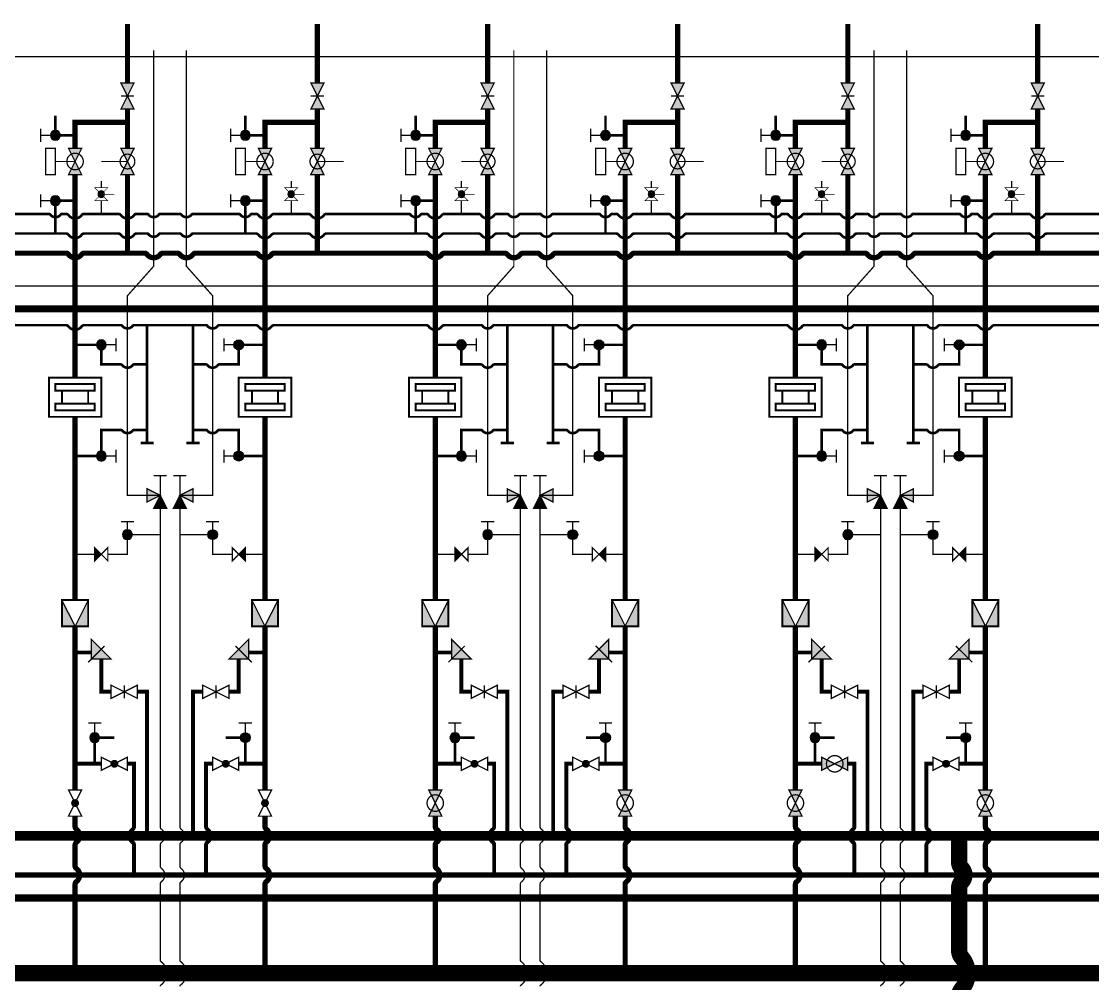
# Model space of a CAD drawing. Header units: millimetres. Extents: x 0 to 2500, y 0 to 1760.
# Drawn here: x 1374.8 to 1538.4, y 1451.4 to 1598.4 of the extents above; entities that cross this region are included whole.
import ezdxf

# ---------------------------------------------------------------- set-up
doc = ezdxf.new("R2010")
doc.units = ezdxf.units.MM
doc.linetypes.add('ACAD_ISO02W100', pattern=[15, 12, -3])
doc.linetypes.add('ACAD_ISO03W100', pattern=[30, 12, -18])
for name, color, linetype in [('Вентили угл.15', 7, 'Continuous'), ('Диафрагмы 150', 7, 'Continuous'), ('Диафрагмы 80', 7, 'Continuous'), ('Задвижки 80', 7, 'Continuous'), ('Клапаны 10', 7, 'Continuous'), ('Краны 10', 7, 'Continuous'), ('Краны 15', 7, 'Continuous'), ('Краны 3', 7, 'Continuous'), ('Краны 6', 7, 'Continuous'), ('Краны шар.80', 7, 'Continuous'), ('Краны шар.пн.прив.80', 7, 'Continuous'), ('Краны шар.ручн.80', 7, 'Continuous'), ('Краны шар.ручн.т.10', 7, 'Continuous'), ('Краны шар.т.100', 7, 'Continuous'), ('Краны шар.т.80', 7, 'Continuous'), ('Площадки', 7, 'Continuous'), ('ППК 50', 7, 'Continuous'), ('Трубы 108', 7, 'Continuous'), ('Трубы 219', 7, 'Continuous'), ('Трубы 25', 7, 'Continuous'), ('Трубы 426', 7, 'Continuous'), ('Трубы 57', 7, 'Continuous'), ('Трубы 89', 7, 'Continuous'), ('Штуцеры', 7, 'Continuous')]:
    doc.layers.add(name, color=color, linetype=linetype)

# ---------------------------------------------------------------- blocks, each defined once
blk = doc.blocks.new('Кран 3')
at = {"layer": 'Краны 3'}
blk.add_hatch(color=256, dxfattribs=at).paths.add_polyline_path([(0, 0.75, 1), (0, -0.75, 1)])
at = {"layer": 'Краны 3', "const_width": 0.2}
for points in [[(1, 2.25), (-1, 2.25)], [(0, 0.75), (0, 2.25)]]:
    blk.add_lwpolyline(points, dxfattribs=at)
at = {"layer": 'Краны 3'}
blk.add_lwpolyline([(0, 0.75, 1), (0, -0.75, 1), (0, 0.75, 1)], format="xyb", dxfattribs=at)
blk = doc.blocks.new('Кран шар.т.80')
at = {"layer": 'Краны шар.т.80'}
blk.add_hatch(color=256, dxfattribs=at).paths.add_polyline_path([(1.5, 0, 1), (2.5, 0, 1)])
at = {"layer": 'Краны шар.т.80', "const_width": 0.2}
blk.add_lwpolyline([(0, -1), (0, 1), (4, -1), (4, 1)], close=True, dxfattribs=at)
blk.add_lwpolyline([(1.5, 0, 1), (2.5, 0, 1), (1.5, 0, 3.172365)], format="xyb", dxfattribs=at)
blk = doc.blocks.new('Кран шар.т.100')
at = {"layer": 'Краны шар.т.100'}
blk.add_hatch(color=256, dxfattribs=at).paths.add_polyline_path([(1.5, 0, 1), (2.5, 0, 1)])
at = {"layer": 'Краны шар.т.100', "const_width": 0.2}
blk.add_lwpolyline([(0, -1), (0, 1), (4, -1), (4, 1)], close=True, dxfattribs=at)
blk.add_lwpolyline([(1.5, 0, 1), (2.5, 0, 1), (1.5, 0, 3.172365)], format="xyb", dxfattribs=at)
blk = doc.blocks.new('Задвижка 80')
at = {"layer": 'Задвижки 80', "const_width": 0.2}
blk.add_lwpolyline([(0, -1), (0, 1), (4, -1), (4, 1)], close=True, dxfattribs=at)
blk.add_lwpolyline([(2, 1), (2, -1)], dxfattribs=at)
blk = doc.blocks.new('ППК 50 непрох.')
at = {"layer": 'ППК 50'}
h = blk.add_hatch(color=256, dxfattribs=at)
h.paths.add_polyline_path([(-1.5, 0), (0, 1.5), (-1.5, 3)])
h.paths.add_polyline_path([(1.5, 0), (0, 1.5), (-1.5, 0)])
at = {"layer": 'ППК 50', "const_width": 0.2}
blk.add_lwpolyline([(-2, -0.5), (0.5, 2)], dxfattribs=at)
blk.add_lwpolyline([(1.5, 0), (-1.5, 3), (-1.5, 0)], close=True, dxfattribs=at)
blk = doc.blocks.new('Клапан 10')
at = {"layer": 'Клапаны 10'}
blk.add_hatch(color=256, dxfattribs=at).paths.add_polyline_path([(2, 1), (1, 0), (2, -1)])
at = {"layer": 'Клапаны 10', "const_width": 0.2}
blk.add_lwpolyline([(0, 1), (0, -1), (2, 1), (2, -1)], close=True, dxfattribs=at)
blk = doc.blocks.new('Кран 10')
at = {"layer": 'Краны 10'}
blk.add_hatch(color=256, dxfattribs=at).paths.add_polyline_path([(0, 0.75, 1), (0, -0.75, 1)])
at = {"layer": 'Краны 10', "const_width": 0.2}
for points in [[(1, 2), (-1, 2)], [(0, 0), (0, 2)]]:
    blk.add_lwpolyline(points, dxfattribs=at)
at = {"layer": 'Краны 10'}
blk.add_lwpolyline([(0, 0.75, 1), (0, -0.75, 1), (0, 0.75, 1)], format="xyb", dxfattribs=at)
blk = doc.blocks.new('Кран 6')
at = {"layer": 'Краны 6'}
blk.add_hatch(color=256, dxfattribs=at).paths.add_polyline_path([(0, 0.75, 1), (0, -0.75, 1)])
at = {"layer": 'Краны 6', "const_width": 0.2}
for points in [[(1, 2.25), (-1, 2.25)], [(0, 0.75), (0, 2.25)]]:
    blk.add_lwpolyline(points, dxfattribs=at)
at = {"layer": 'Краны 6'}
blk.add_lwpolyline([(0, 0.75, 1), (0, -0.75, 1), (0, 0.75, 1)], format="xyb", dxfattribs=at)
blk = doc.blocks.new('Вентиль угл.15')
at = {"layer": 'Вентили угл.15'}
h = blk.add_hatch(color=256, dxfattribs=at)
h.paths.add_polyline_path([(-2, 1), (-2, -1), (0, 0)])
h.paths.add_polyline_path([(0, 0), (-1, -2), (1, -2)])
blk.add_hatch(color=256, dxfattribs=at).paths.add_polyline_path([(0, 0), (-1, -2), (1, -2)])
at = {"layer": 'Вентили угл.15', "const_width": 0.2}
for points in [[(1, 3), (-1, 3)], [(0, 0), (0, 3)], [(0, 0), (-1, -2), (1, -2), (0, 0)]]:
    blk.add_lwpolyline(points, dxfattribs=at)
blk.add_lwpolyline([(0, 0), (-2, -1), (-2, 1), (0, 0)], close=True, dxfattribs=at)
blk = doc.blocks.new('Диафрагма 150')
at = {"layer": 'Диафрагмы 150', "const_width": 0.3}
for points in [[(-3, 1), (3, 1), (3, 2), (-3, 2)], [(-3, -2), (3, -2), (3, -1), (-3, -1)]]:
    blk.add_lwpolyline(points, close=True, dxfattribs=at)
for points in [[(-2, 1), (-2, -1)], [(2, 1), (2, -1)]]:
    blk.add_lwpolyline(points, dxfattribs=at)
blk = doc.blocks.new('Штуцер 25')
at = {"layer": 'Штуцеры'}
h = blk.add_hatch(color=256, dxfattribs=at)
h.paths.add_polyline_path([(0, -4), (2, -4), (2, 0)])
h.paths.add_polyline_path([(-2, -4), (0, -4), (-2, 0)])
at = {"layer": 'Штуцеры', "const_width": 0.3}
blk.add_lwpolyline([(2, -4), (-2, -4), (-2, 0), (2, 0)], close=True, dxfattribs=at)
at = {"layer": 'Штуцеры'}
for points in [[(0, -4), (-2, 0)], [(2, 0), (0, -4)]]:
    blk.add_lwpolyline(points, dxfattribs=at)
blk = doc.blocks.new('Заглушка 57')
at = {"layer": 'Трубы 57', "const_width": 0.4}
blk.add_lwpolyline([(0, 1), (0, -1)], dxfattribs=at)
blk = doc.blocks.new('Пересеч. 57-57')
at = {"layer": 'Трубы 57'}
blk.add_lwpolyline([(-1, 0, 0.4, 0.4, -0.236068), (-0.8, -0.1, 0.4, 0.4, 0.236068), (0, -0.5, 0.4, 0.4, 0.236068), (0.8, -0.1, 0.4, 0.4, -0.236068), (1, 0, 0, 0, 0)], format="xyseb", dxfattribs=at)
blk = doc.blocks.new('Пересеч. 89-108')
at = {"layer": 'Трубы 89', "const_width": 0.6}
blk.add_lwpolyline([(-1.4, 0, -0.236068), (-1, -0.2, 0.236068), (0, -0.7, 0.236068), (1, -0.2, -0.236068), (1.4, 0)], format="xyb", dxfattribs=at)
blk = doc.blocks.new('Пересеч. 25-159')
at = {"layer": 'Трубы 25', "const_width": 0.2}
blk.add_lwpolyline([(-1.4, 0, -0.236068), (-1, -0.2, 0.236068), (0, -0.7, 0.236068), (1, -0.2, -0.236068), (1.4, 0)], format="xyb", dxfattribs=at)
blk = doc.blocks.new('Пересеч. 57-108')
at = {"layer": 'Трубы 57', "const_width": 0.4}
blk.add_lwpolyline([(-1.4, 0, -0.236068), (-1, -0.2, 0.236068), (0, -0.7, 0.236068), (1, -0.2, -0.236068), (1.4, 0)], format="xyb", dxfattribs=at)
blk = doc.blocks.new('Кран 15')
at = {"layer": 'Краны 15'}
blk.add_hatch(color=256, dxfattribs=at).paths.add_polyline_path([(-0.75, 0.75, 1), (0.75, 0.75, 1)])
at = {"layer": 'Краны 15', "const_width": 0.2}
for points in [[(-2.25, 1.75), (-2.25, -0.25)], [(-0.75, 0.75), (-2.25, 0.75)]]:
    blk.add_lwpolyline(points, dxfattribs=at)
at = {"layer": 'Краны 15'}
blk.add_lwpolyline([(-0.75, 0.75, 1), (0.75, 0.75, 1), (-0.75, 0.75, 1)], format="xyb", dxfattribs=at)
blk = doc.blocks.new('Кран шар.ручн.т.10')
at = {"layer": 'Краны шар.ручн.т.10'}
h = blk.add_hatch(color=256, dxfattribs=at)
h.paths.add_polyline_path([(1, 0), (1.35, -0.35, 0.198912), (1.5, 0, 0.198912), (1.35, 0.35)])
h.paths.add_polyline_path([(0.65, -0.35, 0.414214), (1.35, -0.35), (1, 0)])
h.paths.add_polyline_path([(0.5, 0, 0.198912), (0.65, -0.35), (1, 0), (0.65, 0.35, 0.198912)])
h.paths.add_polyline_path([(1, 0), (1.35, 0.35, 0.414214), (0.65, 0.35)])
at = {"layer": 'Краны шар.ручн.т.10', "const_width": 0.1}
blk.add_lwpolyline([(1, 0), (1, 2)], dxfattribs=at)
blk.add_lwpolyline([(0, 1), (0, -1), (2, 1), (2, -1)], close=True, dxfattribs=at)
at = {"layer": 'Краны шар.ручн.т.10'}
blk.add_lwpolyline([(0.5, 0, 1), (1.5, 0, 1), (0.5, 0, 1)], format="xyb", dxfattribs=at)
blk = doc.blocks.new('Задвижка 80 непрох.')
at = {"layer": 'Задвижки 80'}
h = blk.add_hatch(color=256, dxfattribs=at)
h.paths.add_polyline_path([(2, 0), (0, 1), (0, -1)])
h.paths.add_polyline_path([(2, 0), (4, -1), (4, 1)])
at = {"layer": 'Задвижки 80', "const_width": 0.2}
blk.add_lwpolyline([(0, -1), (0, 1), (4, -1), (4, 1)], close=True, dxfattribs=at)
blk.add_lwpolyline([(2, 1), (2, -1)], dxfattribs=at)
blk = doc.blocks.new('Кран шар.пн.прив.80')
at = {"layer": 'Краны шар.пн.прив.80'}
h = blk.add_hatch(color=256, dxfattribs=at)
h.paths.add_polyline_path([(0, -1), (2, 0), (0, 1)])
h.paths.add_polyline_path([(2, 0), (4, -1), (4, 1)])
at = {"layer": 'Краны шар.пн.прив.80', "const_width": 0.2}
for points in [[(0, 3), (4, 3), (4, 4.5), (0, 4.5)], [(0, -1), (0, 1), (4, -1), (4, 1)]]:
    blk.add_lwpolyline(points, close=True, dxfattribs=at)
blk.add_lwpolyline([(2, 0), (2, 3)], dxfattribs=at)
blk.add_lwpolyline([(2, 1.25, 1.010442), (2, -1.25, 1.010442), (2, 1.25, 4.236068)], format="xyb", dxfattribs=at)
blk = doc.blocks.new('Кран шар.ручн.80 непрох.')
at = {"layer": 'Краны шар.ручн.80'}
h = blk.add_hatch(color=256, dxfattribs=at)
h.paths.add_polyline_path([(2, 0), (0, 1), (0, -1)])
h.paths.add_polyline_path([(2, 0), (4, -1), (4, 1)])
at = {"layer": 'Краны шар.ручн.80', "const_width": 0.2}
blk.add_lwpolyline([(2, 4), (2, 0)], dxfattribs=at)
blk.add_lwpolyline([(0, -1), (0, 1), (4, -1), (4, 1)], close=True, dxfattribs=at)
blk.add_lwpolyline([(0.875, 0, 1), (3.125, 0, 1), (0.875, 0, 1)], format="xyb", dxfattribs=at)
blk = doc.blocks.new('Пересеч. 108-108')
at = {"layer": 'Трубы 108'}
blk.add_lwpolyline([(-1.4, 0, 0.8, 0.8, -0.236068), (-1, -0.2, 0.8, 0.8, 0.236068), (0, -0.7, 0.8, 0.8, 0.236068), (1, -0.2, 0.8, 0.8, -0.236068), (1.4, 0, 0, 0, 0)], format="xyseb", dxfattribs=at)
blk = doc.blocks.new('Кран шар.80')
at = {"layer": 'Краны шар.80'}
h = blk.add_hatch(color=256, dxfattribs=at)
h.paths.add_polyline_path([(0, -1), (2, 0), (0, 1)])
h.paths.add_polyline_path([(2, 0), (4, -1), (4, 1)])
at = {"layer": 'Краны шар.80', "const_width": 0.2}
blk.add_lwpolyline([(0, -1), (0, 1), (4, -1), (4, 1)], close=True, dxfattribs=at)
blk.add_lwpolyline([(2, 1.25, 1.010442), (2, -1.25, 1.010442), (2, 1.25, 4.236068)], format="xyb", dxfattribs=at)
blk = doc.blocks.new('Пересеч. 25-219')
at = {"layer": 'Трубы 25', "const_width": 0.2}
blk.add_lwpolyline([(-2, 0, -0.236068), (-1.8, -0.1, 0.236068), (0, -1, 0.236068), (1.8, -0.1, -0.236068), (2, 0)], format="xyb", dxfattribs=at)
blk = doc.blocks.new('Пересеч. 426-530')
at = {"layer": 'Трубы 426', "const_width": 2.5}
blk.add_lwpolyline([(-3.5, 0, -0.176175), (-2.4, -0.4, 0.171024), (0, -1.3, 0.171024), (2.4, -0.4, -0.176175), (3.5, 0)], format="xyb", dxfattribs=at)
blk = doc.blocks.new('Пересеч. 426-108')
at = {"layer": 'Трубы 426'}
blk.add_lwpolyline([(-2, 0, 2.5, 2.5, -0.192582), (-1, -0.4, 2.5, 2.5, 0.192582), (0, -0.8, 2.5, 2.5, 0.192582), (1, -0.4, 2.5, 2.5, -0.192582), (2, 0, 0, 0, 0)], format="xyseb", dxfattribs=at)

msp = doc.modelspace()

# ---------------------------------------------------------------- linework, layer by layer
at = {"layer": 'Диафрагмы 80', "const_width": 0.3}
for points in [[(1379, 1544), (1387, 1544), (1387, 1538), (1379, 1538)], [(1416, 1544), (1408, 1544), (1408, 1538), (1416, 1538)], [(1434, 1544), (1442, 1544), (1442, 1538), (1434, 1538)], [(1471, 1544), (1463, 1544), (1463, 1538), (1471, 1538)], [(1489, 1544), (1497, 1544), (1497, 1538), (1489, 1538)], [(1526, 1544), (1518, 1544), (1518, 1538), (1526, 1538)]]:
    msp.add_lwpolyline(points, close=True, dxfattribs=at)
at = {"layer": 'Площадки', "linetype": 'ACAD_ISO02W100', "ltscale": 0.5, "const_width": 0.2}
msp.add_lwpolyline([(1265, 1593), (1878, 1593), (1878, 1558), (1265, 1558)], close=True, dxfattribs=at)
at = {"layer": 'Площадки', "const_width": 0.1}
for points in [[(1265, 1555), (1878, 1555), (1878, 1464), (1265, 1464)], [(1877, 1465), (1266, 1465), (1266, 1554), (1877, 1554)]]:
    msp.add_lwpolyline(points, close=True, dxfattribs=at)
at = {"layer": 'Площадки', "linetype": 'ACAD_ISO03W100', "ltscale": 1.5, "const_width": 1}
msp.add_lwpolyline([(1265.5, 1554.5), (1877.5, 1554.5), (1877.5, 1464.5), (1265.5, 1464.5)], close=True, dxfattribs=at)
at = {"layer": 'Трубы 108', "const_width": 0.8}
for points in [[(1391, 1598), (1391, 1589)], [(1420, 1598), (1420, 1589)], [(1446, 1598), (1446, 1589)], [(1475, 1598), (1475, 1589)], [(1501, 1598), (1501, 1589)], [(1530, 1598), (1530, 1589)], [(1391, 1585), (1391, 1579)], [(1420, 1585), (1420, 1579)], [(1446, 1585), (1446, 1579)], [(1475, 1585), (1475, 1579)], [(1501, 1585), (1501, 1579)], [(1530, 1585), (1530, 1579)], [(1391, 1575), (1391, 1563)], [(1420, 1575), (1420, 1563)], [(1446, 1575), (1446, 1563)], [(1475, 1575), (1475, 1563)], [(1501, 1575), (1501, 1563)], [(1530, 1575), (1530, 1563)], [(1358.4, 1563), (1381.6, 1563)], [(1384.4, 1563), (1393.6, 1563)], [(1396.4, 1563), (1398.6, 1563)], [(1401.4, 1563), (1410.6, 1563)], [(1413.4, 1563), (1436.6, 1563)], [(1439.4, 1563), (1448.6, 1563)], [(1451.4, 1563), (1453.6, 1563)], [(1456.4, 1563), (1465.6, 1563)], [(1468.4, 1563), (1491.6, 1563)], [(1494.4, 1563), (1503.6, 1563)], [(1506.4, 1563), (1508.6, 1563)], [(1511.4, 1563), (1520.6, 1563)], [(1523.4, 1563), (1546.6, 1563)], [(1383, 1538), (1383, 1510)], [(1412, 1538), (1412, 1510)], [(1438, 1538), (1438, 1510)], [(1467, 1538), (1467, 1510)], [(1493, 1538), (1493, 1510)], [(1522, 1538), (1522, 1510)], [(1383, 1506), (1383, 1481)], [(1412, 1506), (1412, 1481)], [(1438, 1506), (1438, 1481)], [(1467, 1506), (1467, 1481)], [(1493, 1506), (1493, 1481)], [(1522, 1506), (1522, 1481)], [(1383, 1477), (1383, 1475.4)], [(1412, 1477), (1412, 1475.4)], [(1438, 1477), (1438, 1475.4)], [(1467, 1477), (1467, 1475.4)], [(1493, 1477), (1493, 1475.4)], [(1522, 1477), (1522, 1475.4)], [(1383, 1472.6), (1383, 1469.4)], [(1412, 1472.6), (1412, 1469.4)], [(1438, 1472.6), (1438, 1469.4)], [(1467, 1472.6), (1467, 1469.4)], [(1493, 1472.6), (1493, 1469.4)], [(1522, 1472.6), (1522, 1469.4)], [(1383, 1466.6), (1383, 1453)], [(1412, 1466.6), (1412, 1453)], [(1438, 1466.6), (1438, 1453)], [(1467, 1466.6), (1467, 1453)], [(1493, 1466.6), (1493, 1453)], [(1522, 1466.6), (1522, 1453)]]:
    msp.add_lwpolyline(points, dxfattribs=at)
at = {"layer": 'Трубы 108'}
for points in [[(1391, 1583, 0.8, 0.8, 0), (1383, 1583, 0.8, 0.8, 0), (1383, 1579, 0.8, 0.8, 0)], [(1420, 1583, 0.8, 0.8, 0), (1412, 1583, 0.8, 0.8, 0), (1412, 1579, 0.8, 0.8, 0)], [(1446, 1583, 0.8, 0.8, 0), (1438, 1583, 0.8, 0.8, 0), (1438, 1579, 0.8, 0.8, 0)], [(1475, 1583, 0.8, 0.8, 0), (1467, 1583, 0.8, 0.8, 0), (1467, 1579, 0.8, 0.8, 0)], [(1501, 1583, 0.8, 0.8, 0), (1493, 1583, 0.8, 0.8, 0), (1493, 1579, 0.8, 0.8, 0)], [(1530, 1583, 0.8, 0.8, 0), (1522, 1583, 0.8, 0.8, 0), (1522, 1579, 0.8, 0.8, 0)], [(1383, 1575, 0.8, 0.8, 0), (1383, 1544, 0, 0, 0)], [(1412, 1575, 0.8, 0.8, 0), (1412, 1544, 0, 0, 0)], [(1438, 1575, 0.8, 0.8, 0), (1438, 1544, 0, 0, 0)], [(1467, 1575, 0.8, 0.8, 0), (1467, 1544, 0, 0, 0)], [(1493, 1575, 0.8, 0.8, 0), (1493, 1544, 0, 0, 0)], [(1522, 1575, 0.8, 0.8, 0), (1522, 1544, 0, 0, 0)], [(1272, 1429, 0.8, 0.8, 0), (1268, 1429, 0.8, 0.8, 0), (1268, 1468, 0.8, 0.8, 0), (1885, 1468, 0.8, 0.8, 0), (1885, 1457, 0.8, 0.8, 0)]]:
    msp.add_lwpolyline(points, format="xyseb", dxfattribs=at)
at = {"layer": 'Трубы 219'}
msp.add_lwpolyline([(1276, 1474, 1.5, 1.5, 0), (1889, 1474, 2.5, 2.5, 0), (1889, 1420, 2.5, 2.5, 0), (1829, 1420, 2.5, 2.5, 0), (1829, 1326, 0, 0, 0)], format="xyseb", dxfattribs=at)
at = {"layer": 'Трубы 25'}
for points in [[(1396, 1526, 0.2, 0.2, 0), (1391, 1526, 0.2, 0.2, 0), (1391, 1556.5, 0.2, 0.2, 0), (1395, 1561, 0.2, 0.2, 0), (1395, 1594, 0, 0, 0)], [(1399, 1526, 0.2, 0.2, 0), (1404, 1526, 0.2, 0.2, 0), (1404, 1556.5, 0.2, 0.2, 0), (1400, 1561, 0.2, 0.2, 0), (1400, 1594, 0, 0, 0)], [(1451, 1526, 0.2, 0.2, 0), (1446, 1526, 0.2, 0.2, 0), (1446, 1556.5, 0.2, 0.2, 0), (1450, 1561, 0.2, 0.2, 0), (1450, 1594, 0, 0, 0)], [(1454, 1526, 0.2, 0.2, 0), (1459, 1526, 0.2, 0.2, 0), (1459, 1556.5, 0.2, 0.2, 0), (1455, 1561, 0.2, 0.2, 0), (1455, 1594, 0, 0, 0)], [(1506, 1526, 0.2, 0.2, 0), (1501, 1526, 0.2, 0.2, 0), (1501, 1556.5, 0.2, 0.2, 0), (1505, 1561, 0.2, 0.2, 0), (1505, 1594, 0, 0, 0)], [(1509, 1526, 0.2, 0.2, 0), (1514, 1526, 0.2, 0.2, 0), (1514, 1556.5, 0.2, 0.2, 0), (1510, 1561, 0.2, 0.2, 0), (1510, 1594, 0, 0, 0)], [(1396, 1455, 0.2, 0.2, 0), (1396, 1466.6, 0, 0, 0)], [(1399, 1455, 0.2, 0.2, 0), (1399, 1466.6, 0, 0, 0)], [(1451, 1466.6, 0.2, 0.2, 0), (1451, 1455, 0.2, 0.2, 0)], [(1454, 1455, 0.2, 0.2, 0), (1454, 1466.6, 0, 0, 0)], [(1506, 1466.6, 0.2, 0.2, 0), (1506, 1455, 0.2, 0.2, 0)], [(1509, 1455, 0.2, 0.2, 0), (1509, 1466.6, 0, 0, 0)]]:
    msp.add_lwpolyline(points, format="xyseb", dxfattribs=at)
for points, const_width in [([(1387, 1573), (1387, 1574)], 0.2), ([(1416, 1573), (1416, 1574)], 0.2), ([(1442, 1573), (1442, 1574)], 0.2), ([(1471, 1573), (1471, 1574)], 0.2), ([(1497, 1573), (1497, 1574)], 0.2), ([(1526, 1573), (1526, 1574)], 0.2), ([(1387, 1569), (1387, 1571)], 0.2), ([(1416, 1569), (1416, 1571)], 0.2), ([(1442, 1569), (1442, 1571)], 0.2), ([(1471, 1569), (1471, 1571)], 0.2), ([(1497, 1569), (1497, 1571)], 0.2), ([(1526, 1569), (1526, 1571)], 0.2), ([(1396, 1475.4), (1396, 1526)], 0.2), ([(1399, 1475.4), (1399, 1526)], 0.2), ([(1451, 1475.4), (1451, 1526)], 0.2), ([(1454, 1475.4), (1454, 1526)], 0.2), ([(1506, 1475.4), (1506, 1526)], 0.2), ([(1509, 1475.4), (1509, 1526)], 0.2), ([(1388, 1517), (1391, 1517), (1391, 1520), (1396, 1520)], 0.2), ([(1407, 1517), (1404, 1517), (1404, 1520), (1399, 1520)], 0.2), ([(1443, 1517), (1446, 1517), (1446, 1520), (1451, 1520)], 0.2), ([(1462, 1517), (1459, 1517), (1459, 1520), (1454, 1520)], 0.2), ([(1498, 1517), (1501, 1517), (1501, 1520), (1506, 1520)], 0.2), ([(1517, 1517), (1514, 1517), (1514, 1520), (1509, 1520)], 0.2), ([(1383, 1517), (1386, 1517)], 0.2), ([(1412, 1517), (1409, 1517)], 0.2), ([(1438, 1517), (1441, 1517)], 0.2), ([(1467, 1517), (1464, 1517)], 0.2), ([(1493, 1517), (1496, 1517)], 0.2), ([(1522, 1517), (1519, 1517)], 0.2), ([(1386, 1485), (1386, 1489), (1389, 1489)], 0.4), ([(1409, 1485), (1409, 1489), (1406, 1489)], 0.4), ([(1441, 1485), (1441, 1489), (1444, 1489)], 0.4), ([(1464, 1485), (1464, 1489), (1461, 1489)], 0.4), ([(1496, 1485), (1496, 1489), (1499, 1489)], 0.4), ([(1519, 1485), (1519, 1489), (1516, 1489)], 0.4), ([(1396, 1469.4), (1396, 1472.6)], 0.2), ([(1399, 1469.4), (1399, 1472.6)], 0.2), ([(1451, 1469.4), (1451, 1472.6)], 0.2), ([(1454, 1469.4), (1454, 1472.6)], 0.2), ([(1506, 1469.4), (1506, 1472.6)], 0.2), ([(1509, 1469.4), (1509, 1472.6)], 0.2)]:
    msp.add_lwpolyline(points, dxfattribs=dict(at, const_width=const_width))
at = {"layer": 'Трубы 426', "const_width": 2.5}
for points in [[(1518, 1474), (1518, 1470)], [(1518, 1466), (1518, 1456.5)], [(1271, 1453), (1568.5, 1453)]]:
    msp.add_lwpolyline(points, dxfattribs=at)
at = {"layer": 'Трубы 57', "const_width": 0.4}
for points in [[(1383, 1581), (1380, 1581), (1380, 1584)], [(1412, 1581), (1409, 1581), (1409, 1584)], [(1438, 1581), (1435, 1581), (1435, 1584)], [(1467, 1581), (1464, 1581), (1464, 1584)], [(1493, 1581), (1490, 1581), (1490, 1584)], [(1522, 1581), (1519, 1581), (1519, 1584)], [(1383, 1571), (1380, 1571), (1380, 1566)], [(1412, 1571), (1409, 1571), (1409, 1566)], [(1438, 1571), (1435, 1571), (1435, 1566)], [(1467, 1571), (1464, 1571), (1464, 1566)], [(1493, 1571), (1490, 1571), (1490, 1566)], [(1522, 1571), (1519, 1571), (1519, 1566)], [(1366.4, 1569), (1379, 1569)], [(1381, 1569), (1381.6, 1569)], [(1384.4, 1569), (1389.6, 1569)], [(1392.4, 1569), (1394, 1569)], [(1396, 1569), (1399, 1569)], [(1401, 1569), (1408, 1569)], [(1410, 1569), (1410.6, 1569)], [(1413.4, 1569), (1418.6, 1569)], [(1421.4, 1569), (1434, 1569)], [(1436, 1569), (1436.6, 1569)], [(1439.4, 1569), (1444.6, 1569)], [(1447.4, 1569), (1449, 1569)], [(1451, 1569), (1454, 1569)], [(1456, 1569), (1463, 1569)], [(1465, 1569), (1465.6, 1569)], [(1468.4, 1569), (1473.6, 1569)], [(1476.4, 1569), (1489, 1569)], [(1491, 1569), (1491.6, 1569)], [(1494.4, 1569), (1499.6, 1569)], [(1502.4, 1569), (1504, 1569)], [(1506, 1569), (1509, 1569)], [(1511, 1569), (1518, 1569)], [(1520, 1569), (1520.6, 1569)], [(1523.4, 1569), (1528.6, 1569)], [(1531.4, 1569), (1544, 1569)], [(1366.4, 1566), (1381.6, 1566)], [(1384.4, 1566), (1389.6, 1566)], [(1392.4, 1566), (1394, 1566)], [(1396, 1566), (1399, 1566)], [(1401, 1566), (1410.6, 1566)], [(1413.4, 1566), (1418.6, 1566)], [(1421.4, 1566), (1436.6, 1566)], [(1439.4, 1566), (1444.6, 1566)], [(1447.4, 1566), (1449, 1566)], [(1451, 1566), (1454, 1566)], [(1456, 1566), (1465.6, 1566)], [(1468.4, 1566), (1473.6, 1566)], [(1476.4, 1566), (1491.6, 1566)], [(1494.4, 1566), (1499.6, 1566)], [(1502.4, 1566), (1504, 1566)], [(1506, 1566), (1509, 1566)], [(1511, 1566), (1520.6, 1566)], [(1523.4, 1566), (1528.6, 1566)], [(1531.4, 1566), (1546.6, 1566)], [(1381.6, 1552), (1358.4, 1552)], [(1390, 1552), (1384.4, 1552)], [(1403, 1552), (1392, 1552)], [(1410.6, 1552), (1405, 1552)], [(1436.6, 1552), (1413.4, 1552)], [(1445, 1552), (1439.4, 1552)], [(1458, 1552), (1447, 1552)], [(1465.6, 1552), (1460, 1552)], [(1491.6, 1552), (1468.4, 1552)], [(1500, 1552), (1494.4, 1552)], [(1513, 1552), (1502, 1552)], [(1520.6, 1552), (1515, 1552)], [(1546.6, 1552), (1523.4, 1552)], [(1383, 1549), (1387, 1549), (1387, 1546), (1390, 1546)], [(1412, 1549), (1408, 1549), (1408, 1546), (1405, 1546)], [(1438, 1549), (1442, 1549), (1442, 1546), (1445, 1546)], [(1467, 1549), (1463, 1549), (1463, 1546), (1460, 1546)], [(1493, 1549), (1497, 1549), (1497, 1546), (1500, 1546)], [(1522, 1549), (1518, 1549), (1518, 1546), (1515, 1546)], [(1392, 1546), (1394, 1546)], [(1403, 1546), (1401, 1546)], [(1447, 1546), (1449, 1546)], [(1458, 1546), (1456, 1546)], [(1502, 1546), (1504, 1546)], [(1513, 1546), (1511, 1546)], [(1383, 1532), (1387, 1532), (1387, 1536), (1390, 1536)], [(1392, 1536), (1394, 1536)], [(1403, 1536), (1401, 1536)], [(1412, 1532), (1408, 1532), (1408, 1536), (1405, 1536)], [(1438, 1532), (1442, 1532), (1442, 1536), (1445, 1536)], [(1447, 1536), (1449, 1536)], [(1458, 1536), (1456, 1536)], [(1467, 1532), (1463, 1532), (1463, 1536), (1460, 1536)], [(1493, 1532), (1497, 1532), (1497, 1536), (1500, 1536)], [(1502, 1536), (1504, 1536)], [(1513, 1536), (1511, 1536)], [(1522, 1532), (1518, 1532), (1518, 1536), (1515, 1536)]]:
    msp.add_lwpolyline(points, dxfattribs=at)
at = {"layer": 'Трубы 57'}
for points in [[(1394, 1552, 0.4, 0.4, 0), (1394, 1534, 0, 0, 0)], [(1401, 1552, 0.4, 0.4, 0), (1401, 1534, 0, 0, 0)], [(1449, 1552, 0.4, 0.4, 0), (1449, 1534, 0, 0, 0)], [(1456, 1552, 0.4, 0.4, 0), (1456, 1534, 0, 0, 0)], [(1504, 1552, 0.4, 0.4, 0), (1504, 1534, 0, 0, 0)], [(1511, 1552, 0.4, 0.4, 0), (1511, 1534, 0, 0, 0)]]:
    msp.add_lwpolyline(points, format="xyseb", dxfattribs=at)
at = {"layer": 'Трубы 89', "const_width": 0.6}
for points in [[(1383, 1502), (1385.5, 1502)], [(1412, 1502), (1409.5, 1502)], [(1438, 1502), (1440.5, 1502)], [(1467, 1502), (1464.5, 1502)], [(1493, 1502), (1495.5, 1502)], [(1522, 1502), (1519.5, 1502)], [(1387, 1501), (1387, 1496), (1388.5, 1496)], [(1408, 1501), (1408, 1496), (1406.5, 1496)], [(1442, 1501), (1442, 1496), (1443.5, 1496)], [(1463, 1501), (1463, 1496), (1461.5, 1496)], [(1497, 1501), (1497, 1496), (1498.5, 1496)], [(1518, 1501), (1518, 1496), (1516.5, 1496)], [(1392.5, 1496), (1394, 1496), (1394, 1474)], [(1402.5, 1496), (1401, 1496), (1401, 1474)], [(1447.5, 1496), (1449, 1496), (1449, 1474)], [(1457.5, 1496), (1456, 1496), (1456, 1474)], [(1502.5, 1496), (1504, 1496), (1504, 1474)], [(1512.5, 1496), (1511, 1496), (1511, 1474)], [(1387, 1485), (1383, 1485)], [(1392, 1475.4), (1392, 1485), (1391, 1485)], [(1403, 1475.4), (1403, 1485), (1404, 1485)], [(1408, 1485), (1412, 1485)], [(1442, 1485), (1438, 1485)], [(1447, 1475.4), (1447, 1485), (1446, 1485)], [(1458, 1475.4), (1458, 1485), (1459, 1485)], [(1463, 1485), (1467, 1485)], [(1497, 1485), (1493, 1485)], [(1502, 1475.4), (1502, 1485), (1501, 1485)], [(1513, 1475.4), (1513, 1485), (1514, 1485)], [(1518, 1485), (1522, 1485)], [(1392, 1468), (1392, 1472.6)], [(1403, 1468), (1403, 1472.6)], [(1447, 1468), (1447, 1472.6)], [(1458, 1468), (1458, 1472.6)], [(1502, 1468), (1502, 1472.6)], [(1513, 1468), (1513, 1472.6)]]:
    msp.add_lwpolyline(points, dxfattribs=at)

# ---------------------------------------------------------------- block references
at = {"layer": 'Вентили угл.15'}
for p in [(1396, 1526), (1451, 1526), (1506, 1526)]:
    msp.add_blockref('Вентиль угл.15', p, dxfattribs=at)
at = {"layer": 'Вентили угл.15', "xscale": -1}
for p in [(1399, 1526), (1454, 1526), (1509, 1526)]:
    msp.add_blockref('Вентиль угл.15', p, dxfattribs=at)
at = {"layer": 'Диафрагмы 80'}
for p in [(1383, 1541), (1438, 1541), (1493, 1541)]:
    msp.add_blockref('Диафрагма 150', p, dxfattribs=at)
at = {"layer": 'Диафрагмы 80', "xscale": -1}
for p in [(1412, 1541), (1467, 1541), (1522, 1541)]:
    msp.add_blockref('Диафрагма 150', p, dxfattribs=at)
at = {"layer": 'Задвижки 80', "rotation": 270}
for p in [(1391, 1589), (1420, 1589), (1446, 1589), (1475, 1589), (1501, 1589), (1530, 1589)]:
    msp.add_blockref('Задвижка 80 непрох.', p, dxfattribs=at)
at = {"layer": 'Задвижки 80'}
for p in [(1388.5, 1496), (1443.5, 1496), (1498.5, 1496)]:
    msp.add_blockref('Задвижка 80', p, dxfattribs=at)
at = {"layer": 'Задвижки 80', "xscale": -1}
for p in [(1406.5, 1496), (1461.5, 1496), (1516.5, 1496)]:
    msp.add_blockref('Задвижка 80', p, dxfattribs=at)
at = {"layer": 'Клапаны 10', "rotation": 180}
for p in [(1388, 1517), (1443, 1517), (1498, 1517)]:
    msp.add_blockref('Клапан 10', p, dxfattribs=at)
at = {"layer": 'Клапаны 10', "xscale": -1, "rotation": 180}
for p in [(1407, 1517), (1462, 1517), (1517, 1517)]:
    msp.add_blockref('Клапан 10', p, dxfattribs=at)
at = {"layer": 'Краны 10'}
for p in [(1391, 1520), (1446, 1520), (1501, 1520)]:
    msp.add_blockref('Кран 10', p, dxfattribs=at)
at = {"layer": 'Краны 10', "xscale": -1}
for p in [(1404, 1520), (1459, 1520), (1514, 1520)]:
    msp.add_blockref('Кран 10', p, dxfattribs=at)
at = {"layer": 'Краны 15'}
for p in [(1380, 1580.25), (1409, 1580.25), (1435, 1580.25), (1464, 1580.25), (1490, 1580.25), (1519, 1580.25), (1380, 1570.25), (1409, 1570.25), (1435, 1570.25), (1464, 1570.25), (1490, 1570.25), (1519, 1570.25)]:
    msp.add_blockref('Кран 15', p, dxfattribs=at)
at = {"layer": 'Краны 3'}
for p in [(1386, 1489), (1441, 1489), (1496, 1489)]:
    msp.add_blockref('Кран 3', p, dxfattribs=at)
at = {"layer": 'Краны 3', "xscale": -1}
for p in [(1409, 1489), (1464, 1489), (1519, 1489)]:
    msp.add_blockref('Кран 3', p, dxfattribs=at)
at = {"layer": 'Краны 6', "rotation": 270}
for p in [(1387, 1549), (1442, 1549), (1497, 1549), (1387, 1532), (1442, 1532), (1497, 1532)]:
    msp.add_blockref('Кран 6', p, dxfattribs=at)
at = {"layer": 'Краны 6', "xscale": -1, "rotation": 90}
for p in [(1408, 1549), (1463, 1549), (1518, 1549), (1408, 1532), (1463, 1532), (1518, 1532)]:
    msp.add_blockref('Кран 6', p, dxfattribs=at)
at = {"layer": 'Краны шар.80'}
msp.add_blockref('Кран шар.80', (1497, 1485), dxfattribs=at)
at = {"layer": 'Краны шар.80', "rotation": 270}
for p in [(1438, 1481), (1467, 1481), (1493, 1481), (1522, 1481)]:
    msp.add_blockref('Кран шар.80', p, dxfattribs=at)
at = {"layer": 'Краны шар.пн.прив.80', "rotation": 90}
for p in [(1383, 1575), (1412, 1575), (1438, 1575), (1467, 1575), (1493, 1575), (1522, 1575)]:
    msp.add_blockref('Кран шар.пн.прив.80', p, dxfattribs=at)
at = {"layer": 'Краны шар.ручн.80', "rotation": 90}
for p in [(1391, 1575), (1446, 1575), (1501, 1575)]:
    msp.add_blockref('Кран шар.ручн.80 непрох.', p, dxfattribs=at)
at = {"layer": 'Краны шар.ручн.80', "xscale": -1, "rotation": 270}
for p in [(1420, 1575), (1475, 1575), (1530, 1575)]:
    msp.add_blockref('Кран шар.ручн.80 непрох.', p, dxfattribs=at)
at = {"layer": 'Краны шар.ручн.т.10', "rotation": 270}
for p in [(1387, 1573), (1416, 1573), (1442, 1573), (1471, 1573), (1497, 1573), (1526, 1573)]:
    msp.add_blockref('Кран шар.ручн.т.10', p, dxfattribs=at)
at = {"layer": 'Краны шар.т.100', "rotation": 270}
msp.add_blockref('Кран шар.т.100', (1383, 1481), dxfattribs=at)
at = {"layer": 'Краны шар.т.100', "xscale": -1, "rotation": 90}
msp.add_blockref('Кран шар.т.100', (1412, 1481), dxfattribs=at)
at = {"layer": 'Краны шар.т.80'}
for p in [(1387, 1485), (1442, 1485)]:
    msp.add_blockref('Кран шар.т.80', p, dxfattribs=at)
at = {"layer": 'Краны шар.т.80', "xscale": -1}
for p in [(1408, 1485), (1463, 1485), (1518, 1485)]:
    msp.add_blockref('Кран шар.т.80', p, dxfattribs=at)
at = {"layer": 'ППК 50'}
for p in [(1387, 1501), (1442, 1501), (1497, 1501)]:
    msp.add_blockref('ППК 50 непрох.', p, dxfattribs=at)
at = {"layer": 'ППК 50', "xscale": -1}
for p in [(1408, 1501), (1463, 1501), (1518, 1501)]:
    msp.add_blockref('ППК 50 непрох.', p, dxfattribs=at)
at = {"layer": 'Трубы 108'}
for p in [(1383, 1563), (1395, 1563), (1400, 1563), (1412, 1563), (1438, 1563), (1450, 1563), (1455, 1563), (1467, 1563), (1493, 1563), (1505, 1563), (1510, 1563), (1522, 1563)]:
    msp.add_blockref('Пересеч. 108-108', p, dxfattribs=at)
at = {"layer": 'Трубы 108', "rotation": 90}
for p in [(1383, 1474), (1412, 1474), (1438, 1474), (1467, 1474), (1493, 1474), (1522, 1474), (1383, 1468), (1412, 1468), (1438, 1468), (1467, 1468), (1493, 1468), (1522, 1468)]:
    msp.add_blockref('Пересеч. 108-108', p, dxfattribs=at)
at = {"layer": 'Трубы 25', "rotation": 90}
for name, p in [('Пересеч. 25-159', (1396, 1474)), ('Пересеч. 25-159', (1399, 1474)), ('Пересеч. 25-159', (1451, 1474)), ('Пересеч. 25-159', (1454, 1474)), ('Пересеч. 25-159', (1506, 1474)), ('Пересеч. 25-159', (1509, 1474)), ('Пересеч. 25-159', (1396, 1468)), ('Пересеч. 25-159', (1399, 1468)), ('Пересеч. 25-159', (1451, 1468)), ('Пересеч. 25-159', (1454, 1468)), ('Пересеч. 25-159', (1506, 1468)), ('Пересеч. 25-159', (1509, 1468)), ('Пересеч. 25-219', (1396, 1453)), ('Пересеч. 25-219', (1399, 1453)), ('Пересеч. 25-219', (1451, 1453)), ('Пересеч. 25-219', (1454, 1453)), ('Пересеч. 25-219', (1506, 1453)), ('Пересеч. 25-219', (1509, 1453))]:
    msp.add_blockref(name, p, dxfattribs=at)
at = {"layer": 'Трубы 426', "rotation": 90}
for name, p in [('Пересеч. 426-108', (1518, 1468)), ('Пересеч. 426-530', (1518, 1453))]:
    msp.add_blockref(name, p, dxfattribs=at)
at = {"layer": 'Трубы 57'}
for name, p in [('Пересеч. 57-57', (1380, 1569)), ('Пересеч. 57-108', (1383, 1569)), ('Пересеч. 57-108', (1391, 1569)), ('Пересеч. 57-57', (1395, 1569)), ('Пересеч. 57-57', (1400, 1569)), ('Пересеч. 57-57', (1409, 1569)), ('Пересеч. 57-108', (1412, 1569)), ('Пересеч. 57-108', (1420, 1569)), ('Пересеч. 57-57', (1435, 1569)), ('Пересеч. 57-108', (1438, 1569)), ('Пересеч. 57-108', (1446, 1569)), ('Пересеч. 57-57', (1450, 1569)), ('Пересеч. 57-57', (1455, 1569)), ('Пересеч. 57-57', (1464, 1569)), ('Пересеч. 57-108', (1467, 1569)), ('Пересеч. 57-108', (1475, 1569)), ('Пересеч. 57-57', (1490, 1569)), ('Пересеч. 57-108', (1493, 1569)), ('Пересеч. 57-108', (1501, 1569)), ('Пересеч. 57-57', (1505, 1569)), ('Пересеч. 57-57', (1510, 1569)), ('Пересеч. 57-57', (1519, 1569)), ('Пересеч. 57-108', (1522, 1569)), ('Пересеч. 57-108', (1530, 1569)), ('Пересеч. 57-108', (1383, 1566)), ('Пересеч. 57-108', (1391, 1566)), ('Пересеч. 57-57', (1395, 1566)), ('Пересеч. 57-57', (1400, 1566)), ('Пересеч. 57-108', (1412, 1566)), ('Пересеч. 57-108', (1420, 1566)), ('Пересеч. 57-108', (1438, 1566)), ('Пересеч. 57-108', (1446, 1566)), ('Пересеч. 57-57', (1450, 1566)), ('Пересеч. 57-57', (1455, 1566)), ('Пересеч. 57-108', (1467, 1566)), ('Пересеч. 57-108', (1475, 1566)), ('Пересеч. 57-108', (1493, 1566)), ('Пересеч. 57-108', (1501, 1566)), ('Пересеч. 57-57', (1505, 1566)), ('Пересеч. 57-57', (1510, 1566)), ('Пересеч. 57-108', (1522, 1566)), ('Пересеч. 57-108', (1530, 1566)), ('Пересеч. 57-108', (1383, 1552)), ('Пересеч. 57-57', (1391, 1552)), ('Пересеч. 57-57', (1404, 1552)), ('Пересеч. 57-108', (1412, 1552)), ('Пересеч. 57-108', (1438, 1552)), ('Пересеч. 57-57', (1446, 1552)), ('Пересеч. 57-57', (1459, 1552)), ('Пересеч. 57-108', (1467, 1552)), ('Пересеч. 57-108', (1493, 1552)), ('Пересеч. 57-57', (1501, 1552)), ('Пересеч. 57-57', (1514, 1552)), ('Пересеч. 57-108', (1522, 1552)), ('Пересеч. 57-57', (1391, 1546)), ('Пересеч. 57-57', (1446, 1546)), ('Пересеч. 57-57', (1501, 1546)), ('Пересеч. 57-57', (1391, 1536)), ('Пересеч. 57-57', (1446, 1536)), ('Пересеч. 57-57', (1501, 1536))]:
    msp.add_blockref(name, p, dxfattribs=at)
at = {"layer": 'Трубы 57', "xscale": -1}
for p in [(1404, 1546), (1459, 1546), (1514, 1546), (1404, 1536), (1459, 1536), (1514, 1536)]:
    msp.add_blockref('Пересеч. 57-57', p, dxfattribs=at)
at = {"layer": 'Трубы 57', "rotation": 270}
for p in [(1394, 1534), (1449, 1534), (1504, 1534)]:
    msp.add_blockref('Заглушка 57', p, dxfattribs=at)
at = {"layer": 'Трубы 57', "xscale": -1, "rotation": 90}
for p in [(1401, 1534), (1456, 1534), (1511, 1534)]:
    msp.add_blockref('Заглушка 57', p, dxfattribs=at)
at = {"layer": 'Трубы 89', "xscale": -1, "rotation": 270}
for p in [(1392, 1474), (1447, 1474), (1502, 1474)]:
    msp.add_blockref('Пересеч. 89-108', p, dxfattribs=at)
at = {"layer": 'Трубы 89', "rotation": 90}
for p in [(1403, 1474), (1458, 1474), (1513, 1474)]:
    msp.add_blockref('Пересеч. 89-108', p, dxfattribs=at)
at = {"layer": 'Штуцеры'}
for p in [(1383, 1510), (1438, 1510), (1493, 1510)]:
    msp.add_blockref('Штуцер 25', p, dxfattribs=at)
at = {"layer": 'Штуцеры', "xscale": -1}
for p in [(1412, 1510), (1467, 1510), (1522, 1510)]:
    msp.add_blockref('Штуцер 25', p, dxfattribs=at)

doc.saveas('drawing.dxf')
